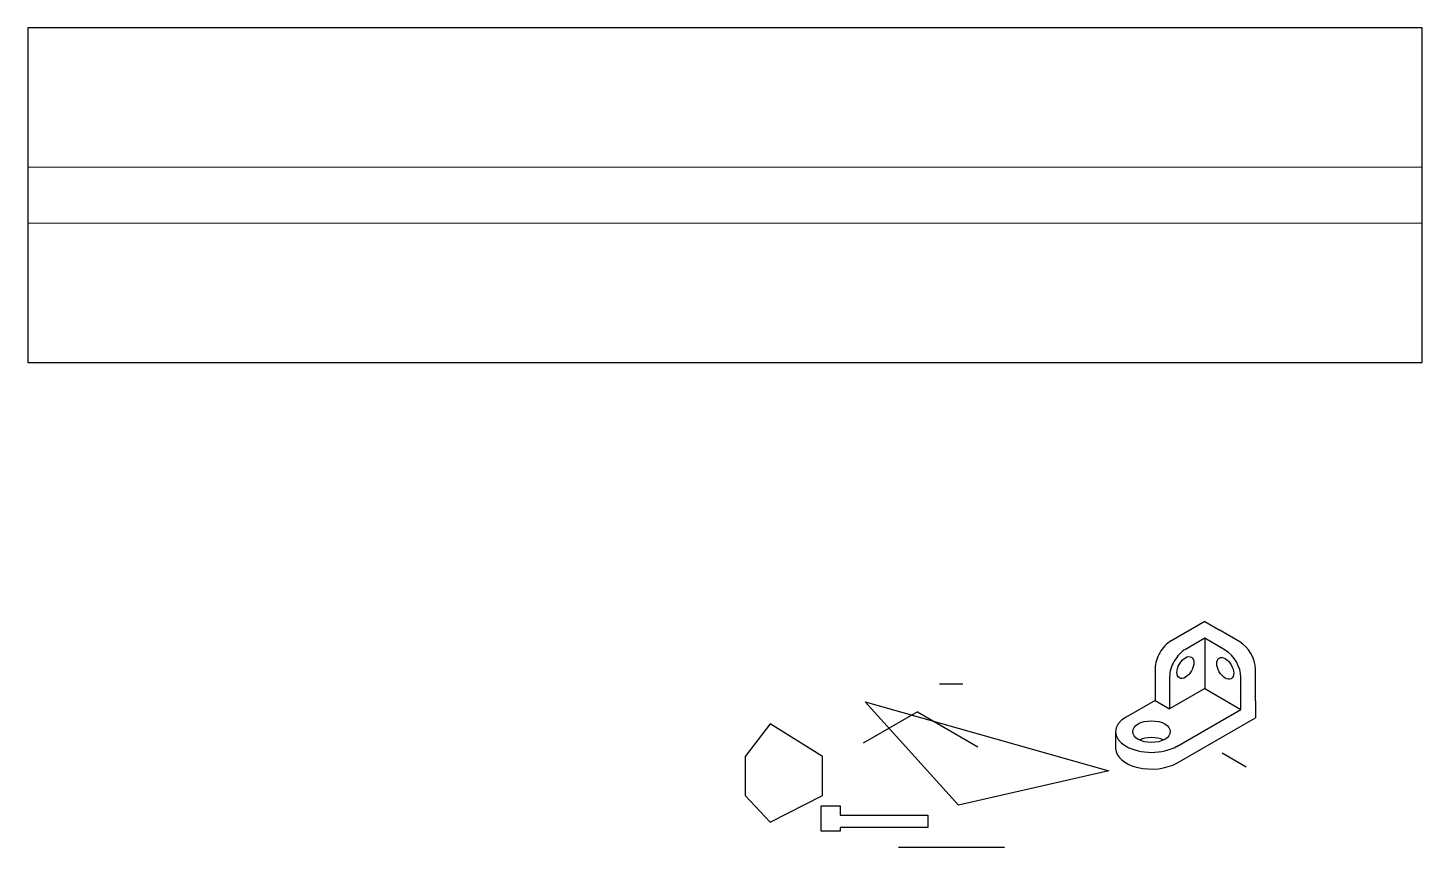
# Model space of a CAD drawing. Header units: millimetres. Extents: x -783 to 217, y -86 to 502.
import ezdxf

# ---------------------------------------------------------------- set-up
doc = ezdxf.new("R2010")
doc.units = ezdxf.units.MM
doc.layers.add('粗实线', color=7, linetype='Continuous', lineweight=30)
doc.layers.add('细实线', color=3, linetype='Continuous', lineweight=0, plot=False)

# ---------------------------------------------------------------- blocks, each defined once
blk = doc.blocks.new('窗')
at = {"layer": '粗实线'}
for p, q in [((1000, 240), (0, 240)), ((0, 240), (0, 0)), ((1000, 0), (1000, 240)), ((0, 0), (1000, 0))]:
    blk.add_line(p, q, dxfattribs=at)
at = {"layer": '细实线'}
for p, q in [((1000, 140), (0, 140)), ((0, 100), (1000, 100))]:
    blk.add_line(p, q, dxfattribs=at)

msp = doc.modelspace()

# ---------------------------------------------------------------- linework, layer by layer
at = {"layer": '粗实线'}
for p, q in [((61.1, 75.8), (36.8, 61.8)), ((61.1, 75.8), (71.4, 69.8)), ((61.1, 63.8), (47.2, 55.8)), ((75.8, 55.2), (61.1, 63.8)), ((61.1, 63.8), (61.1, 27.8)), ((86.2, 61.2), (71.4, 69.8)), ((25.5, 42.2), (25.5, 19.2)), ((97.4, 18.8), (97.4, 41.8)), ((-129.1, 31), (-112.5, 31)), ((35.9, 36.2), (35.9, 13.2)), ((87, 12.8), (87, 35.8)), ((61.1, 27.8), (35.9, 13.2)), ((61.1, 27.8), (87, 12.8)), ((-145, 11), (-183.9, -11.5)), ((-145, 11), (-101.7, -14)), ((25.5, 19.2), (4.8, 7.2)), ((25.5, 19.2), (35.9, 13.2)), ((41.1, -13.8), (87, 12.8)), ((97.4, 18.8), (97.4, 6.7)), ((-250.5, 2.5), (-268.5, -21)), ((-213, -21), (-250.5, 2.5)), ((41.1, -25.8), (97.4, 6.7)), ((-2.8, -3.2), (-2.8, -15.2)), ((73.6, -18.5), (90.9, -28.5)), ((-268.5, -21), (-268.5, -49)), ((-213, -49), (-213, -21)), ((-268.5, -49), (-250.5, -68)), ((-250.5, -68), (-213, -49)), ((-214, -74.5), (-214, -56.5)), ((-214, -56.5), (-200.5, -56.5)), ((-200.5, -56.5), (-200.5, -63)), ((-200.5, -63), (-137.5, -63)), ((-137.5, -63), (-137.5, -72)), ((-200.5, -74.5), (-214, -74.5)), ((-137.5, -72), (-200.5, -72)), ((-200.5, -72), (-200.5, -74.5)), ((-158.5, -86), (-82.5, -86))]:
    msp.add_line(p, q, dxfattribs=at)
msp.add_lwpolyline([(-7.7, -31.4), (-115.5, -56), (-182.4, 18.3)], close=True, dxfattribs=at)
for centre, major_axis, start_param, end_param in [((36.8, 48.8), (-8, -13.8), 3.92699, 5.49779), ((86.2, 48.2), (8, -13.8), 0.7854, 2.35619), ((47.2, 42.8), (-8, -13.8), 3.92699, 5.49779), ((75.8, 42.2), (8, -13.8), 0.7854, 2.35619), ((22.9, -3.2), (-25.7, 0), 5.49779, 8.63938), ((22.9, -15.2), (-13.5, 0), 4.02261, 5.40216), ((22.9, -15.2), (-25.7, 0), 6.28319, 8.63938)]:
    msp.add_ellipse(centre, major_axis=major_axis, ratio=0.57735, start_param=start_param, end_param=end_param, dxfattribs=at)
for centre, major_axis in [((47.2, 42.8), (-4.29, -7.42)), ((75.8, 42.2), (4.29, -7.42)), ((22.9, -3.2), (-13.5, 0))]:
    msp.add_ellipse(centre, major_axis=major_axis, ratio=0.57735, dxfattribs=at)

# ---------------------------------------------------------------- block references
msp.add_blockref('窗', (-783, 261.5), dxfattribs=at)

doc.saveas('drawing.dxf')
